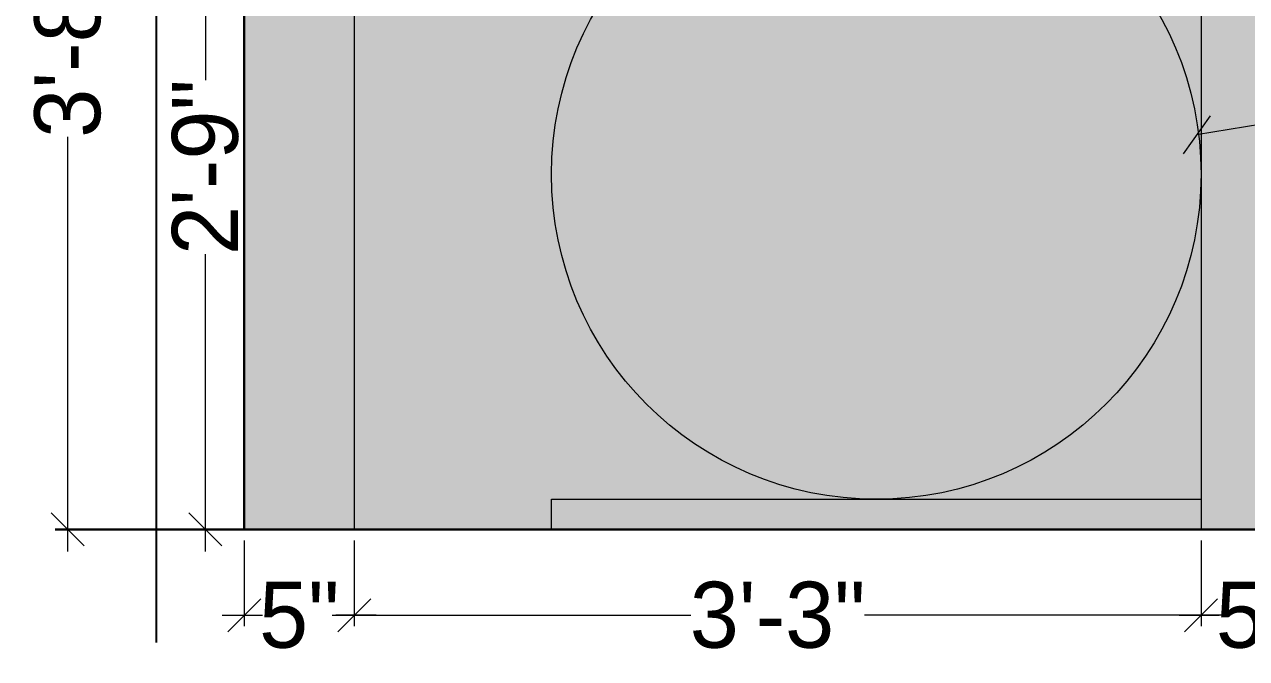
# Model space of a CAD drawing. Header units: millimetres. Extents: x 35877 to 3066687, y -650199 to -40525.
# Drawn here: x 148058.2 to 148113.7, y -179616.6 to -179587.8 of the extents above; entities that cross this region are included whole.
import ezdxf

# ---------------------------------------------------------------- set-up
doc = ezdxf.new("R2010")
doc.units = ezdxf.units.MM
doc.header["$MEASUREMENT"] = 0
doc.header["$PDMODE"] = 35
doc.linetypes.add('DASHED', pattern=[0.75, 0.5, -0.25])
doc.layers.get('Defpoints').update_dxf_attribs({"color": 220})
doc.layers.add('AR HATCH-7', color=7, linetype='Continuous')
for name, color, linetype, lineweight in [('FURNITURE', 32, 'Continuous', 9), ('furniture dimensions', 1, 'DASHED', 0), ('SECTION ( SLAB PLine )', 104, 'Continuous', 30), ('wall', 7, 'Continuous', 30), ('XX~SLAB ( BEAM )~ ( DIM )', 7, 'Continuous', 9)]:
    doc.layers.add(name, color=color, linetype=linetype, lineweight=lineweight)
doc.styles.add('century g', font='GOTHIC.TTF')
doc.dimstyles.new('Archana', dxfattribs={"dimtxt": 2, "dimasz": 0.75, "dimexe": 0.5, "dimexo": 0.5, "dimgap": 0, "dimtad": 0, "dimzin": 0, "dimdsep": 46, "dimlunit": 4, "dimtxsty": 'century g', "dimblk": 'OBLIQUE', "dimcen": 0, "dimdle": 1, "dimclrd": 256, "dimclre": 256, "dimclrt": 256, "dimadec": 0, "dimazin": 0, "dimtfac": 1, "dimtofl": 0, "dimtmove": 1, "dimatfit": 3, "dimfxl": 1, "dimfxlon": 1, "dimtolj": 1, "dimtzin": 0, "dimlwd": -1, "dimlwe": -1, "dimarcsym": 0})

# ---------------------------------------------------------------- blocks, each defined once
blk = doc.blocks.new('_Oblique')
at = {"layer": 'wall', "color": 0, "lineweight": -2}
blk.add_line((-0.5, -0.5), (0.5, 0.5), dxfattribs=at)
blk = doc.blocks.new('*D468')
at = {"layer": 'Defpoints', "color": 0, "linetype": 'Continuous', "lineweight": 0, "transparency": 16777216}
for p in [(148068.1450494418, -179610.7797454871), (148073.1450494418, -179610.7797454871), (148073.1450494418, -179614.6785906639)]:
    blk.add_point(p, dxfattribs=at)
at = {"layer": 'furniture dimensions', "color": 5, "linetype": 'ByBlock', "transparency": 16777216}
blk.add_line((148068.1450494418, -179611.2797454871), (148068.1450494418, -179615.1785906639), dxfattribs=at)
at = {"layer": 'furniture dimensions', "color": 5, "linetype": 'Continuous', "transparency": 16777216}
for p, q in [((148073.1450494418, -179611.2797454871), (148073.1450494418, -179615.1785906639)), ((148067.1450494418, -179614.6785906639), (148068.9757768382, -179614.6785906639)), ((148074.1450494418, -179614.6785906639), (148072.3143220455, -179614.6785906639))]:
    blk.add_line(p, q, dxfattribs=at)
at = {"layer": 'furniture dimensions', "color": 5, "linetype": 'Continuous', "transparency": 16777216, "xscale": 1.5, "yscale": 1.5, "zscale": 1.5, "rotation": 180}
blk.add_blockref('_Oblique', (148068.1450494418, -179614.6785906639), dxfattribs=at)
at = {"layer": 'furniture dimensions', "color": 5, "linetype": 'Continuous', "transparency": 16777216, "xscale": 1.5, "yscale": 1.5, "zscale": 1.5}
blk.add_blockref('_Oblique', (148073.1450494418, -179614.6785906639), dxfattribs=at)
at = {"layer": 'furniture dimensions', "linetype": 'Continuous', "lineweight": 0, "transparency": 16777216, "insert": (148070.6450494418, -179614.6785906639), "char_height": 3, "attachment_point": 5, "style": 'century g'}
blk.add_mtext('\\A1;5"', dxfattribs=at)
blk = doc.blocks.new('*D469')
at = {"layer": 'Defpoints', "color": 0, "linetype": 'Continuous', "lineweight": 0, "transparency": 16777216}
for p in [(148073.1450494418, -179610.7797454864), (148111.6450494418, -179610.7797454867), (148111.6450494418, -179614.6785906636)]:
    blk.add_point(p, dxfattribs=at)
at = {"layer": 'furniture dimensions', "color": 5, "linetype": 'ByBlock', "transparency": 16777216}
blk.add_line((148073.1450494418, -179611.2797454864), (148073.1450494418, -179615.1785906636), dxfattribs=at)
at = {"layer": 'furniture dimensions', "color": 5, "linetype": 'Continuous', "transparency": 16777216}
for p, q in [((148111.6450494418, -179611.2797454867), (148111.6450494418, -179615.1785906636)), ((148072.1450494418, -179614.6785906636), (148088.4507938334, -179614.6785906636)), ((148112.6450494418, -179614.6785906636), (148096.3393050503, -179614.6785906636))]:
    blk.add_line(p, q, dxfattribs=at)
at = {"layer": 'furniture dimensions', "color": 5, "linetype": 'Continuous', "transparency": 16777216, "xscale": 1.5, "yscale": 1.5, "zscale": 1.5, "rotation": 180}
blk.add_blockref('_Oblique', (148073.1450494418, -179614.6785906636), dxfattribs=at)
at = {"layer": 'furniture dimensions', "color": 5, "linetype": 'Continuous', "transparency": 16777216, "xscale": 1.5, "yscale": 1.5, "zscale": 1.5}
blk.add_blockref('_Oblique', (148111.6450494418, -179614.6785906636), dxfattribs=at)
at = {"layer": 'furniture dimensions', "linetype": 'Continuous', "lineweight": 0, "transparency": 16777216, "insert": (148092.3950494418, -179614.6785906636), "char_height": 3, "attachment_point": 5, "style": 'century g'}
blk.add_mtext('\\A1;3\'-3"', dxfattribs=at)
blk = doc.blocks.new('*D470')
at = {"layer": 'Defpoints', "color": 0, "linetype": 'Continuous', "lineweight": 0, "transparency": 16777216}
for p in [(148111.6450494418, -179610.7797454867), (148116.6450494418, -179610.7797454867), (148116.6450494418, -179614.6785906636)]:
    blk.add_point(p, dxfattribs=at)
at = {"layer": 'furniture dimensions', "color": 5, "linetype": 'ByBlock', "transparency": 16777216}
blk.add_line((148111.6450494418, -179611.2797454867), (148111.6450494418, -179615.1785906636), dxfattribs=at)
at = {"layer": 'furniture dimensions', "color": 5, "linetype": 'Continuous', "transparency": 16777216}
for p, q in [((148116.6450494418, -179611.2797454867), (148116.6450494418, -179615.1785906636)), ((148110.6450494418, -179614.6785906636), (148112.4757768381, -179614.6785906636)), ((148117.6450494418, -179614.6785906636), (148115.8143220455, -179614.6785906636))]:
    blk.add_line(p, q, dxfattribs=at)
at = {"layer": 'furniture dimensions', "color": 5, "linetype": 'Continuous', "transparency": 16777216, "xscale": 1.5, "yscale": 1.5, "zscale": 1.5, "rotation": 180}
blk.add_blockref('_Oblique', (148111.6450494418, -179614.6785906636), dxfattribs=at)
at = {"layer": 'furniture dimensions', "color": 5, "linetype": 'Continuous', "transparency": 16777216, "xscale": 1.5, "yscale": 1.5, "zscale": 1.5}
blk.add_blockref('_Oblique', (148116.6450494418, -179614.6785906636), dxfattribs=at)
at = {"layer": 'furniture dimensions', "linetype": 'Continuous', "lineweight": 0, "transparency": 16777216, "insert": (148114.1450494418, -179614.6785906636), "char_height": 3, "attachment_point": 5, "style": 'century g'}
blk.add_mtext('\\A1;5"', dxfattribs=at)
blk = doc.blocks.new('*D471')
at = {"layer": 'Defpoints', "color": 0, "linetype": 'Continuous', "lineweight": 0, "transparency": 16777216}
for p in [(148060.1189840259, -179567.2087342921), (148069.1842017969, -179567.2087342921), (148064.1450494425, -179610.7797454868)]:
    blk.add_point(p, dxfattribs=at)
at = {"layer": 'furniture dimensions', "color": 5, "linetype": 'Continuous', "transparency": 16777216}
for p, q in [((148060.1189840259, -179566.2087342921), (148060.1189840259, -179585.049984281)), ((148064.1189840259, -179567.2087342921), (148059.6189840259, -179567.2087342921)), ((148060.1189840259, -179611.7797454868), (148060.1189840259, -179592.9384954979))]:
    blk.add_line(p, q, dxfattribs=at)
at = {"layer": 'furniture dimensions', "color": 5, "linetype": 'ByBlock', "transparency": 16777216}
blk.add_line((148063.6450494425, -179610.7797454868), (148059.6189840259, -179610.7797454868), dxfattribs=at)
at = {"layer": 'furniture dimensions', "color": 5, "linetype": 'Continuous', "transparency": 16777216, "xscale": 1.5, "yscale": 1.5, "zscale": 1.5}
for p, rotation in [((148060.1189840259, -179567.2087342921), 90), ((148060.1189840259, -179610.7797454868), 270)]:
    blk.add_blockref('_Oblique', p, dxfattribs=dict(at, rotation=rotation))
at = {"layer": 'furniture dimensions', "linetype": 'Continuous', "lineweight": 0, "transparency": 16777216, "insert": (148060.1189840258, -179588.9942398895), "char_height": 3, "attachment_point": 5, "rotation": 90, "style": 'century g'}
blk.add_mtext('\\A1;3\'-8"', dxfattribs=at)
blk = doc.blocks.new('*D472')
at = {"layer": 'Defpoints', "color": 0, "linetype": 'Continuous', "lineweight": 0, "transparency": 16777216}
for p in [(148066.3773714415, -179577.8563448317), (148069.1450494425, -179577.8563448317), (148069.1450494425, -179610.7797454868)]:
    blk.add_point(p, dxfattribs=at)
at = {"layer": 'furniture dimensions', "color": 5, "linetype": 'Continuous', "transparency": 16777216}
for p, q in [((148066.3773714415, -179576.8563448317), (148066.3773714415, -179590.3625726916)), ((148068.6450494425, -179577.8563448317), (148065.8773714415, -179577.8563448317)), ((148066.3773714415, -179611.7797454868), (148066.3773714415, -179598.273517627))]:
    blk.add_line(p, q, dxfattribs=at)
at = {"layer": 'furniture dimensions', "color": 5, "linetype": 'ByBlock', "transparency": 16777216}
blk.add_line((148068.6450494425, -179610.7797454868), (148065.8773714415, -179610.7797454868), dxfattribs=at)
at = {"layer": 'furniture dimensions', "color": 5, "linetype": 'Continuous', "transparency": 16777216, "xscale": 1.5, "yscale": 1.5, "zscale": 1.5}
for p, rotation in [((148066.3773714415, -179577.8563448317), 90), ((148066.3773714415, -179610.7797454868), 270)]:
    blk.add_blockref('_Oblique', p, dxfattribs=dict(at, rotation=rotation))
at = {"layer": 'furniture dimensions', "linetype": 'Continuous', "lineweight": 0, "transparency": 16777216, "insert": (148066.3773714414, -179594.3180451593), "char_height": 3, "attachment_point": 5, "rotation": 90, "style": 'century g'}
blk.add_mtext('\\A1;2\'-9"', dxfattribs=at)
blk = doc.blocks.new('*D473')
at = {"layer": 'Defpoints', "color": 0, "linetype": 'Continuous', "lineweight": 0, "transparency": 16777216}
for p in [(148111.4447722711, -179592.8506817076), (148096.1955525791, -179595.3302486241)]:
    blk.add_point(p, dxfattribs=at)
at = {"layer": 'furniture dimensions', "color": 5, "linetype": 'Continuous', "transparency": 16777216}
blk.add_line((148114.4058822337, -179592.3691967236), (148111.4447722711, -179592.8506817076), dxfattribs=at)
at = {"layer": 'furniture dimensions', "color": 5, "linetype": 'Continuous', "transparency": 16777216, "xscale": 1.5, "yscale": 1.5, "zscale": 1.5, "rotation": 189.2356286395764}
blk.add_blockref('_Oblique', (148111.4447722711, -179592.8506817076), dxfattribs=at)
at = {"layer": 'furniture dimensions', "linetype": 'Continuous', "lineweight": 0, "transparency": 16777216, "insert": (148119.4343340939, -179591.5515560098), "char_height": 3, "attachment_point": 5, "rotation": 9.235628639576419, "style": 'century g'}
blk.add_mtext('\\A1;R1\'-3"', dxfattribs=at)

msp = doc.modelspace()

# ---------------------------------------------------------------- hatches: boundary and pattern name
at = {"layer": 'AR HATCH-7', "lineweight": 0, "true_color": 0xe7e2df, "transparency": 33554687}
h = msp.add_hatch(color=254, dxfattribs=at)
h.dxf.hatch_style = 1
h.paths.add_polyline_path([(148152.6450494424, -179512.7797454868), (148116.6450494418, -179512.7797454868), (148116.6450494418, -179517.7797454868), (148152.6450494424, -179517.7797454868)])
h.paths.add_polyline_path([(148152.6450494424, -179492.7797454868), (148116.6450494418, -179492.7797454868), (148116.6450494418, -179512.7797454868), (148152.6450494424, -179512.7797454868)])
h.paths.add_polyline_path([(148116.6450494418, -179492.7797454868), (148111.6450494418, -179492.7797454868), (148111.6450494418, -179512.7797454868), (148116.6450494418, -179512.7797454868)])
h.paths.add_polyline_path([(148111.6450494418, -179492.7797454868), (148073.1450494418, -179492.7797454868), (148073.1450494418, -179512.7797454868), (148111.6450494418, -179512.7797454868)])
h.paths.add_polyline_path([(148098.4628586215, -179505.3680758643), (148086.3272402622, -179505.3680758643), (148086.3272402622, -179500.960164468), (148098.4628586215, -179500.960164468)], flags=16)
h.paths.add_polyline_path([(148111.6450494418, -179512.7797454868), (148073.1450494418, -179512.7797454868), (148073.1450494418, -179517.7797454868), (148111.6450494418, -179517.7797454868)])
h.paths.add_polyline_path([(148116.6450494418, -179512.7797454868), (148111.6450494418, -179512.7797454868), (148111.6450494418, -179517.7797454868), (148116.6450494418, -179517.7797454868)])
h.paths.add_polyline_path([(148116.6450494418, -179517.7797454868), (148111.6450494418, -179517.7797454868), (148111.6450494418, -179562.208734292), (148116.6450494418, -179562.208734292)])
h.paths.add_polyline_path([(148111.6450494418, -179517.7797454868), (148073.1450494418, -179517.7797454868), (148073.1450494418, -179562.208734292), (148111.6450494418, -179562.208734292)])
h.paths.add_polyline_path([(148107.6411223042, -179521.1573958205), (148107.6411223042, -179558.8310839584), (148077.1489765795, -179558.8310839584), (148077.1489765795, -179521.1573958205)], flags=16)
h.paths.add_polyline_path([(148111.6450494418, -179562.208734292), (148073.1450494418, -179562.208734292), (148073.1450494418, -179567.208734292), (148111.6450494418, -179567.208734292)])
h.paths.add_polyline_path([(148116.6450494418, -179562.208734292), (148111.6450494418, -179562.208734292), (148111.6450494418, -179567.208734292), (148116.6450494418, -179567.208734292)])
h.paths.add_polyline_path([(148116.6450494418, -179567.208734292), (148111.6450494418, -179567.208734292), (148111.6450494418, -179577.8563448332), (148111.6842017962, -179579.8807517614), (148111.6450494418, -179579.8807517614), (148111.6450494418, -179610.7797454867), (148116.6450494418, -179610.7797454867)])
h.paths.add_polyline_path([(148111.6450494418, -179567.208734292), (148073.1450494418, -179567.208734292), (148073.1450494418, -179577.8563448317), (148111.6450494418, -179577.8563448317)])
edge = h.paths.add_edge_path()
edge.add_line((148111.6450494418, -179579.8807517614), (148097.0947262298, -179579.8807517614))
edge.add_arc((148096.8783036756, -179594.6459114897), 14.76674576621739, -1.1289102985756472e-10, 89.16023861221731, ccw=False)
edge.add_line((148111.6450494418, -179594.6459114897), (148111.6450494418, -179579.8807517614))
edge = h.paths.add_edge_path()
edge.add_arc((148096.8783036756, -179594.6459114897), 14.76674576624646, -89.16023861221731, 1.1289102985756472e-10, ccw=False)
edge.add_line((148097.0947262298, -179609.411071218), (148111.6450494418, -179609.411071218))
edge.add_line((148111.6450494418, -179609.411071218), (148111.6450494418, -179594.6459114897))
edge = h.paths.add_edge_path()
edge.add_arc((148096.8783036756, -179594.6459114897), 14.76674576624646, 90.83976138778269, 180.0000000001129, ccw=False)
edge.add_line((148096.6618811213, -179579.8807517614), (148073.1450494418, -179579.8807517614))
edge.add_line((148073.1450494418, -179579.8807517614), (148073.1450494418, -179610.7797454867))
edge.add_line((148073.1450494418, -179610.7797454867), (148082.1115579093, -179610.7797454867))
edge.add_line((148082.1115579093, -179610.7797454867), (148082.1115579093, -179609.411071218))
edge.add_line((148082.1115579093, -179609.411071218), (148096.6618811213, -179609.411071218))
edge.add_arc((148096.8783036756, -179594.6459114897), 14.76674576621739, 179.9999999998871, 269.16023861221726, ccw=False)
h.paths.add_polyline_path([(148073.1450494418, -179579.8807517614), (148068.1450494418, -179579.8807517614), (148068.1450494418, -179610.7797454867), (148073.1450494418, -179610.7797454867)])
h.paths.add_polyline_path([(148073.1450494418, -179567.208734292), (148068.1450494418, -179567.208734292), (148068.1450494418, -179577.8563448317), (148073.1450494418, -179577.8563448317)])
h.paths.add_polyline_path([(148073.1450494418, -179562.208734292), (148068.1450494418, -179562.208734292), (148068.1450494418, -179567.208734292), (148073.1450494418, -179567.208734292)])
h.paths.add_polyline_path([(148073.1450494418, -179517.7797454868), (148068.1450494418, -179517.7797454868), (148068.1450494418, -179562.208734292), (148073.1450494418, -179562.208734292)])
h.paths.add_polyline_path([(148073.1450494418, -179512.7797454868), (148068.1450494418, -179512.7797454868), (148068.1450494418, -179517.7797454868), (148073.1450494418, -179517.7797454868)])
h.paths.add_polyline_path([(148073.1450494418, -179492.7797454868), (148068.1450494418, -179492.7797454868), (148068.1450494418, -179512.7797454868), (148073.1450494418, -179512.7797454868)])
h.paths.add_polyline_path([(148098.4628586215, -179500.960164468), (148086.3272402622, -179500.960164468), (148086.3272402622, -179505.3680758643), (148098.4628586215, -179505.3680758643)], flags=16)
at = {"layer": 'AR HATCH-7', "lineweight": 0, "true_color": 0xc29100, "transparency": 33554610}
h = msp.add_hatch(color=42, dxfattribs=at)
h.dxf.hatch_style = 1
h.paths.add_polyline_path([(148111.6450494418, -179594.6459114897, 0.4099272296450643), (148097.0947262298, -179579.8807517614), (148096.6618811213, -179579.8807517614, 0.4099272296450642), (148082.1115579093, -179594.6459114897, 0.4099272296450642), (148096.6618811213, -179609.411071218), (148097.0947262298, -179609.411071218, 0.4099272296450643)])
at = {"layer": 'AR HATCH-7', "lineweight": 0, "true_color": 0xc0ad7c, "transparency": 33554610}
h = msp.add_hatch(color=43, dxfattribs=at)
h.dxf.hatch_style = 1
h.paths.add_polyline_path([(148111.6450494418, -179609.411071218), (148097.0947262298, -179609.411071218, -0.007328431763089294), (148096.6618811213, -179609.411071218), (148082.1115579093, -179609.411071218), (148082.1115579093, -179610.7797454868), (148111.6450494418, -179610.7797454868)])

# ---------------------------------------------------------------- linework, layer by layer
at = {"layer": 'FURNITURE', "lineweight": 0, "transparency": 33554687}
for p, q in [((148068.1450494418, -179491.7797454864), (148068.1450494418, -179610.7797454864)), ((148073.1450494418, -179499.7797454864), (148073.1450494418, -179610.7797454864)), ((148111.6450494418, -179499.7797454864), (148111.6450494418, -179610.7797454868))]:
    msp.add_line(p, q, dxfattribs=at)
at = {"layer": 'FURNITURE', "color": 252, "lineweight": 25, "true_color": 0x939598, "transparency": 33554687}
msp.add_lwpolyline([(148064.1450494424, -179481.7797454867), (148064.1450494424, -179543.1974245574), (148062.2227847198, -179544.2530081477), (148066.3396126332, -179544.5030081477), (148064.1450494424, -179545.5264492043), (148064.1450494424, -179615.9243202289)], dxfattribs=at)
at = {"layer": 'FURNITURE', "lineweight": 0, "transparency": 33554687}
msp.add_lwpolyline([(148111.6450494418, -179610.7797454868), (148082.1115579093, -179610.7797454868), (148082.1115579093, -179609.411071218), (148111.6450494418, -179609.411071218)], close=True, dxfattribs=at)
msp.add_circle((148096.8783036756, -179594.6459114897), 14.76674576624649, dxfattribs=at)
at = {"layer": 'SECTION ( SLAB PLine )', "color": 1, "transparency": 33554687}
msp.add_line((148059.5502531423, -179610.7797454867), (148162.8876699579, -179610.7797454867), dxfattribs=at)
at = {"layer": 'XX~SLAB ( BEAM )~ ( DIM )', "lineweight": 30, "transparency": 33554687}
msp.add_line((148068.1450494418, -179610.7797454871), (148068.1450494418, -179486.7797454871), dxfattribs=at)

# ---------------------------------------------------------------- dimensions: what is measured, and where the dimension line sits
at = {"layer": 'furniture dimensions', "color": 5, "linetype": 'Continuous', "lineweight": 0, "transparency": 33554687}
for base, p1, p2, picture, middle in [((148060.1189840259, -179567.2087342921), (148064.1450494424, -179610.7797454868), (148069.1842017969, -179567.208734292), '*D471', (148060.1189840258, -179588.9942398895)), ((148066.3773714415, -179577.8563448317), (148069.1450494424, -179610.7797454867), (148069.1450494424, -179577.8563448317), '*D472', (148066.3773714414, -179594.3180451593))]:
    dim = msp.add_linear_dim(base=base, p1=p1, p2=p2, angle=90, dimstyle='Archana', override={"dimtxt": 3, "dimasz": 1.5, "dimdec": 0, "dimclrd": 5, "dimclre": 5, "dimfxl": 4}, dxfattribs=at)
    dim.commit()
    dim.dimension.update_dxf_attribs({"geometry": picture, "text_midpoint": middle})
dim = msp.add_radius_dim(center=(148096.1955525791, -179595.3302486241), mpoint=(148111.4447722711, -179592.8506817076), dimstyle='Archana', override={"dimtxt": 3, "dimasz": 1.5, "dimdec": 0, "dimclrd": 5, "dimclre": 5, "dimfxl": 4}, dxfattribs=at)
dim.commit()
dim.dimension.update_dxf_attribs({"geometry": '*D473', "text_midpoint": (148119.4343340939, -179591.5515560098)})
for base, p1, p2, picture, middle in [((148073.1450494418, -179614.6785906639), (148068.1450494418, -179610.7797454871), (148073.1450494418, -179610.7797454871), '*D468', (148070.6450494418, -179614.6785906639)), ((148111.6450494418, -179614.6785906636), (148073.1450494418, -179610.7797454864), (148111.6450494418, -179610.7797454867), '*D469', (148092.3950494418, -179614.6785906636)), ((148116.6450494418, -179614.6785906636), (148111.6450494418, -179610.7797454867), (148116.6450494418, -179610.7797454867), '*D470', (148114.1450494418, -179614.6785906636))]:
    dim = msp.add_linear_dim(base=base, p1=p1, p2=p2, dimstyle='Archana', override={"dimtxt": 3, "dimasz": 1.5, "dimdec": 0, "dimclrd": 5, "dimclre": 5, "dimfxl": 4}, dxfattribs=at)
    dim.commit()
    dim.dimension.update_dxf_attribs({"geometry": picture, "text_midpoint": middle})

doc.saveas('drawing.dxf')
